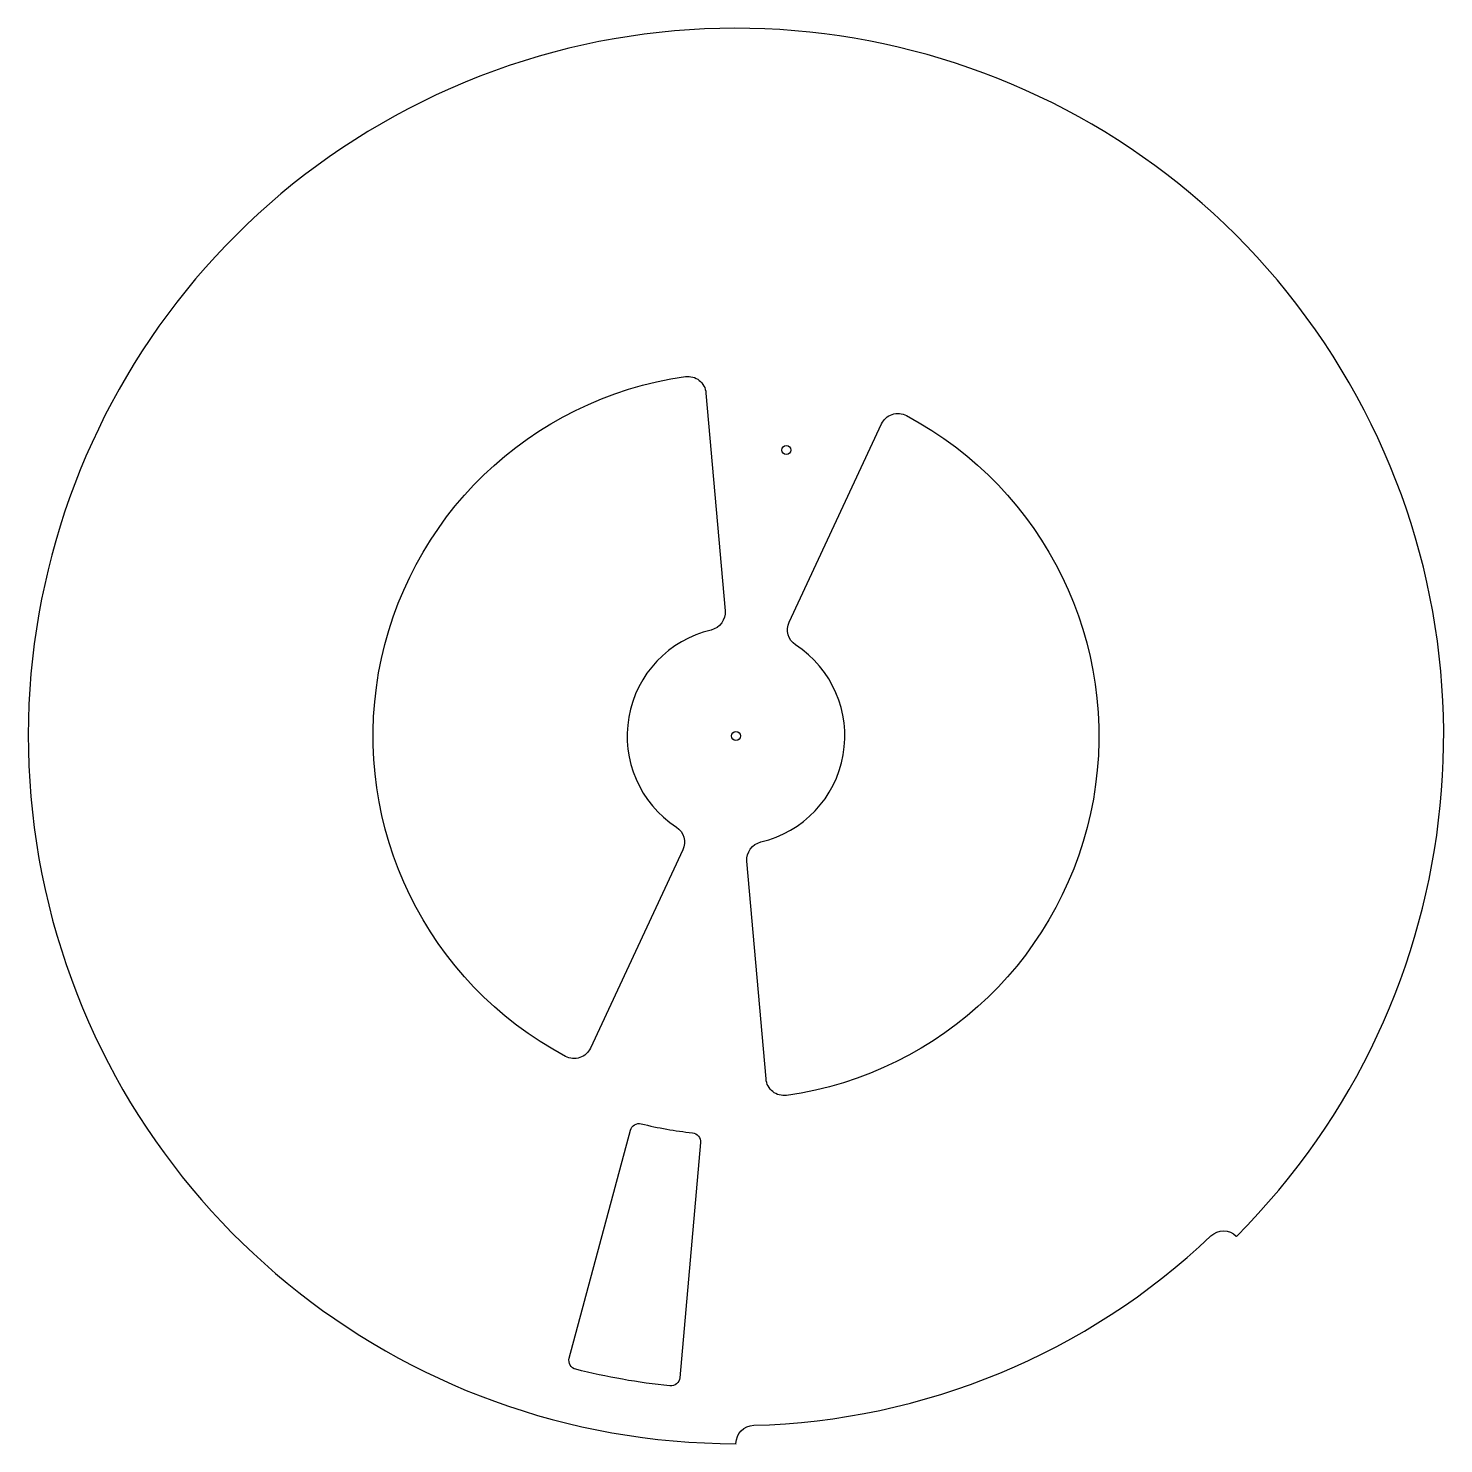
# Model space of a CAD drawing. Header units: inches. Extents: x -4.88 to 4.88, y -4.88 to 4.88.
import ezdxf

# ---------------------------------------------------------------- set-up
doc = ezdxf.new("R2010")
doc.units = ezdxf.units.IN
doc.header["$MEASUREMENT"] = 0

msp = doc.modelspace()

# ---------------------------------------------------------------- linework, layer by layer
for points in [[(0, -4.875), (0, -4.8734, -0.406722), (0.1218, -4.7484, 0.185616), (3.2715, -3.4438, -0.406722), (3.446, -3.446), (3.4471, -3.4471, 5.027339)], [(-0.366, -0.7849), (-1.0023, -2.1495, -0.429722), (-1.1743, -2.207, -0.726316), (-0.3487, 2.4756, -0.429722), (-0.2067, 2.3627), (-0.0755, 0.8627, -0.372825), (-0.1714, 0.7301, 0.659213), (-0.4108, -0.6275, -0.372825)], [(0.366, 0.7849), (1.0023, 2.1495, -0.429722), (1.1743, 2.207, -0.726316), (0.3487, -2.4756, -0.429722), (0.2067, -2.3627), (0.0755, -0.8627, -0.372825), (0.1714, -0.7301, 0.659213), (0.4108, 0.6275, -0.372825)], [(-1.1484, -4.2859), (-0.7277, -2.716, -0.407719), (-0.6525, -2.6715, 0.032533), (-0.3005, -2.7335, -0.407719), (-0.2451, -2.8011), (-0.3867, -4.4202, -0.418345), (-0.4553, -4.4769, -0.036607), (-1.1033, -4.3626, -0.418345)]]:
    msp.add_lwpolyline(points, format="xyb", close=True)
for centre in [(0.3473, 1.9696), (0, 0)]:
    msp.add_circle(centre, 0.0312)

doc.saveas('drawing.dxf')
